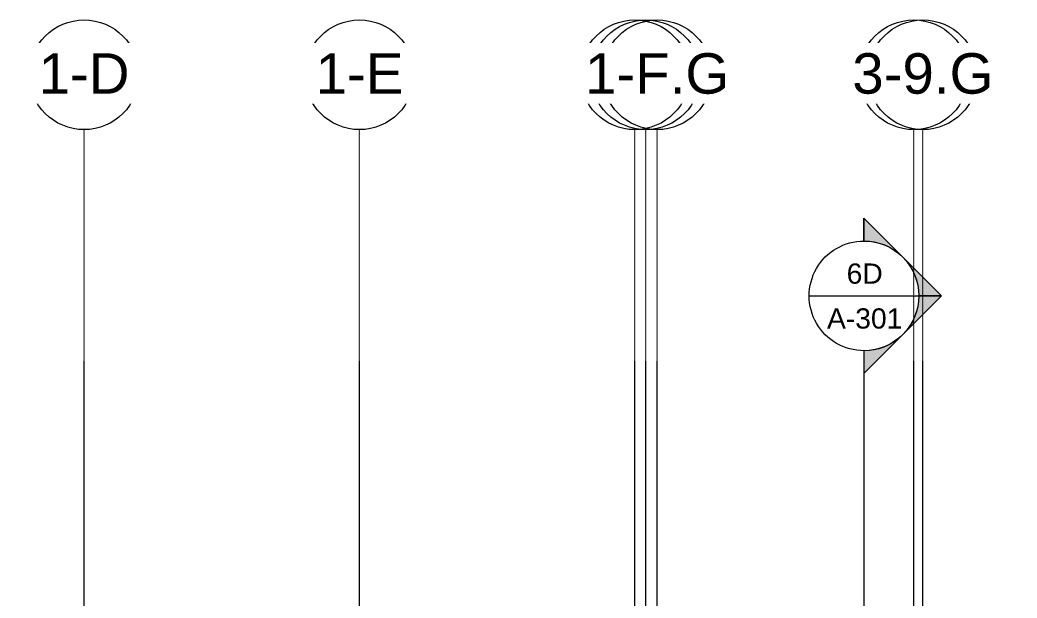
# Model space of a CAD drawing. Header units: inches. Extents: x -23565 to -43, y -324 to 853.
# Drawn here: x -21682 to -20809, y 329 to 835 of the extents above; entities that cross this region are included whole.
import ezdxf

# ---------------------------------------------------------------- set-up
doc = ezdxf.new("R2010")
doc.units = ezdxf.units.IN
doc.header["$MEASUREMENT"] = 0
doc.linetypes.add('Grid Line 1_2_', pattern=[0.8749999999999999, 0.4999999999999999, -0.125, 0.125, -0.125])
for name, color, linetype, lineweight in [('G-ANNO-SYMB', 111, 'Continuous', 9), ('S-GRID', 1, 'Continuous', 9), ('S-GRID-IDEN', 1, 'Continuous', 9)]:
    doc.layers.add(name, color=color, linetype=linetype, lineweight=lineweight)
doc.styles.add('Arial_1', font='arial.ttf', dxfattribs={"height": 35.40718562874248})
doc.styles.add('Arial_2', font='arial.ttf', dxfattribs={"height": 17.70359281437124})

# ---------------------------------------------------------------- blocks, each defined once
blk = doc.blocks.new('Grid - Grid Head - Circle-14747-Building Section - North_South looking West _ Clinic')
at = {"layer": 'S-GRID-IDEN'}
blk.add_circle((-21143.80281039634, 786.6570754422739), 48, dxfattribs=at)
blk = doc.blocks.new('Section - Section Head - Filled-1526-Building Section - North_South looking West _ Clinic')
at = {"layer": 'G-ANNO-SYMB'}
h = blk.add_hatch(color=256, dxfattribs=at)
edge = h.paths.add_edge_path(flags=0)
edge.add_arc((-22248.8330880685, 593.1570754422742), 48.06247118192713, 89.99999999999989, 132.0783950246226, ccw=False)
edge.add_line((-22248.8330880685, 641.2195466242014), (-22248.8330880685, 661.0393264361825))
edge.add_line((-22248.8330880685, 661.0393264361825), (-22281.04199878177, 628.8304157229086))
h = blk.add_hatch(color=256, dxfattribs=at)
edge = h.paths.add_edge_path(flags=0)
edge.add_line((-22282.77421356545, 627.0982009392283), (-22316.7153390624, 593.1570754422742))
edge.add_line((-22316.7153390624, 593.1570754422742), (-22296.8330880685, 593.157075442274))
edge.add_arc((-22248.8330880685, 593.1570754422735), 48.00000000000296, 135, 179.9999999999997, ccw=False)
h = blk.add_hatch(color=256, dxfattribs=at)
edge = h.paths.add_edge_path(flags=0)
edge.add_arc((-22248.8330880685, 593.157075442274), 47.99999999999977, 180.0000000000001, 224.9999999999984, ccw=False)
edge.add_line((-22296.8330880685, 593.1570754422742), (-22316.7153390624, 593.1570754422743))
edge.add_line((-22316.7153390624, 593.1570754422743), (-22282.77421356545, 559.21594994532))
h = blk.add_hatch(color=256, dxfattribs=at)
edge = h.paths.add_edge_path(flags=0)
edge.add_line((-22281.04199878177, 557.4837351616393), (-22248.8330880685, 525.2748244483652))
edge.add_line((-22248.8330880685, 525.2748244483652), (-22248.8330880685, 545.0946042603463))
edge.add_arc((-22248.8330880685, 593.1570754422737), 48.06247118192778, 227.9216049753765, 270, ccw=False)
for p, q in [((-22316.7153390624, 593.1570754422743), (-22248.8330880685, 661.0393264361825)), ((-22281.04199878177, 628.8304157229086), (-22248.8330880685, 661.0393264361825)), ((-22248.8330880685, 641.157075442274), (-22248.8330880685, 661.0393264361825)), ((-22248.8330880685, 661.0393264361825), (-22248.8330880685, 641.2195466242014)), ((-22316.7153390624, 593.1570754422742), (-22282.77421356545, 627.0982009392283)), ((-22316.7153390624, 593.1570754422743), (-22248.8330880685, 525.2748244483656)), ((-22296.8330880685, 593.157075442274), (-22316.7153390624, 593.1570754422742)), ((-22282.77421356545, 559.21594994532), (-22316.7153390624, 593.1570754422743)), ((-22316.7153390624, 593.1570754422743), (-22296.8330880685, 593.1570754422742)), ((-22248.8330880685, 525.2748244483652), (-22281.04199878177, 557.4837351616393)), ((-22248.8330880685, 545.157075442274), (-22248.8330880685, 525.2748244483656)), ((-22248.8330880685, 545.0946042603463), (-22248.8330880685, 525.2748244483652))]:
    blk.add_line(p, q, dxfattribs=at)
for centre, radius, start, end in [((-22248.8330880685, 593.157075442274), 47.99999999999989, 89.99999999999987, 269.9999999999995), ((-22248.8330880685, 593.1570754422742), 48.06247118192713, 89.99999999999953, 132.0783950246223), ((-22248.8330880685, 593.157075442274), 47.99999999999994, 269.9999999999996, 89.99999999999993), ((-22248.8330880685, 593.1570754422735), 48.00000000000296, 134.9999999999997, 179.9999999999993), ((-22248.8330880685, 593.157075442274), 47.99999999999977, 179.9999999999997, 224.999999999998), ((-22248.8330880685, 593.1570754422737), 48.06247118192778, 227.9216049753762, 269.9999999999996)]:
    blk.add_arc(centre, radius, start, end, dxfattribs=at)

msp = doc.modelspace()

# ---------------------------------------------------------------- linework, layer by layer
at = {"layer": 'G-ANNO-SYMB'}
for p, q in [((-20991.12708201869, 593.1570754422739), (-20895.12708201869, 593.1570754422739)), ((-20943.12708201871, 545.1570754422744), (-20943.12708201871, -79.66080684492748))]:
    msp.add_line(p, q, dxfattribs=at)
at = {"layer": 'S-GRID', "linetype": 'Grid Line 1_2_'}
for p, q in [((-21626.30281039636, -273.1608068449274), (-21626.30281039636, 738.6570754422745)), ((-21626.30281039635, -273.1608068449274), (-21626.30281039635, 738.6570754422745)), ((-21385.05281039635, -273.1608068449274), (-21385.05281039635, 738.6570754422745)), ((-21385.05281039635, -273.1608068449274), (-21385.05281039635, 738.6570754422745)), ((-21143.80281039635, -273.1608068449274), (-21143.80281039635, 738.6570754422745)), ((-21134.30281039632, -273.1608068449274), (-21134.30281039632, 738.6570754422745)), ((-21124.30281039632, -273.1608068449274), (-21124.30281039632, 738.6570754422745)), ((-20899.55281039635, -273.1608068449274), (-20899.55281039635, 738.6570754422745)), ((-20891.55281039635, -273.1608068449274), (-20891.55281039635, 738.6570754422745))]:
    msp.add_line(p, q, dxfattribs=at)

# ---------------------------------------------------------------- block references
at = {"layer": 'G-ANNO-SYMB', "extrusion": (0, 0, -1)}
msp.add_blockref('Section - Section Head - Filled-1526-Building Section - North_South looking West _ Clinic', (43191.96017008721, 0), dxfattribs=at)
at = {"layer": 'S-GRID-IDEN'}
for p in [(-482.4999999999881, 0), (-241.2499999999872, 0), (0, 0), (244.2500000000173, 0)]:
    msp.add_blockref('Grid - Grid Head - Circle-14747-Building Section - North_South looking West _ Clinic', p, dxfattribs=at)

# ---------------------------------------------------------------- texts
at = {"layer": 'G-ANNO-SYMB', "char_height": 17.70359281437124, "attachment_point": 2, "line_spacing_factor": 0.9385317878468563, "style": 'Arial_2'}
for s, insert, width in [('6D', (-20942.51234205682, 621.4953245809785), 37.58399999999996), ('A-301', (-20942.51234205682, 582.2228362023129), 78.62399999999991)]:
    msp.add_mtext(s, dxfattribs=dict(at, insert=insert, width=width))

# ---------------------------------------------------------------- next in the draw order: texts
at = {"layer": 'S-GRID-IDEN', "char_height": 35.40718562874248, "width": 85.10399999999991, "attachment_point": 2, "line_spacing_factor": 0.9385317878468563, "style": 'Arial_1', "bg_fill": 3, "box_fill_scale": 1.25, "bg_fill_color": 0, "bg_fill_transparency": 0}
for s, insert in [('3-6', (-21626.31203769841, 805.5308123521395)), ('3-7', (-21385.06203769841, 805.5308123521395)), ('3-8', (-21143.81203769841, 805.5308123521395)), ('3-9', (-20899.5620376984, 805.5308123521395))]:
    msp.add_mtext(s, dxfattribs=dict(at, insert=insert))

# ---------------------------------------------------------------- next in the draw order: block references
at = {"layer": 'S-GRID-IDEN'}
for p in [(-482.4999999999827, 0), (-241.2499999999818, 0), (9.500000000052749, 0), (252.2500000000182, 0)]:
    msp.add_blockref('Grid - Grid Head - Circle-14747-Building Section - North_South looking West _ Clinic', p, dxfattribs=at)

# ---------------------------------------------------------------- next in the draw order: texts
at = {"layer": 'S-GRID-IDEN', "char_height": 35.40718562874248, "attachment_point": 2, "line_spacing_factor": 0.9385317878468563, "style": 'Arial_1', "bg_fill": 3, "box_fill_scale": 1.25, "bg_fill_color": 0, "bg_fill_transparency": 0}
for s, insert, width in [('1-D', (-21626.31203769841, 805.5308123521395), 94.60799999999989), ('1-E', (-21385.0620376984, 805.5308123521395), 91.5839999999999), ('1-F', (-21134.31203769837, 805.5308123521395), 88.1279999999999), ('3-9.G', (-20891.5620376984, 805.5308123521395), 147.3119999999998)]:
    msp.add_mtext(s, dxfattribs=dict(at, insert=insert, width=width))

# ---------------------------------------------------------------- next in the draw order: block references
at = {"layer": 'S-GRID-IDEN'}
msp.add_blockref('Grid - Grid Head - Circle-14747-Building Section - North_South looking West _ Clinic', (19.50000000004911, 0), dxfattribs=at)

# ---------------------------------------------------------------- next in the draw order: texts
at = {"layer": 'S-GRID-IDEN', "insert": (-21124.31203769838, 805.5308123521395), "char_height": 35.40718562874248, "width": 150.3359999999998, "attachment_point": 2, "line_spacing_factor": 0.9385317878468563, "style": 'Arial_1', "bg_fill": 3, "box_fill_scale": 1.25, "bg_fill_color": 0, "bg_fill_transparency": 0}
msp.add_mtext('1-F.G', dxfattribs=at)

doc.saveas('drawing.dxf')
